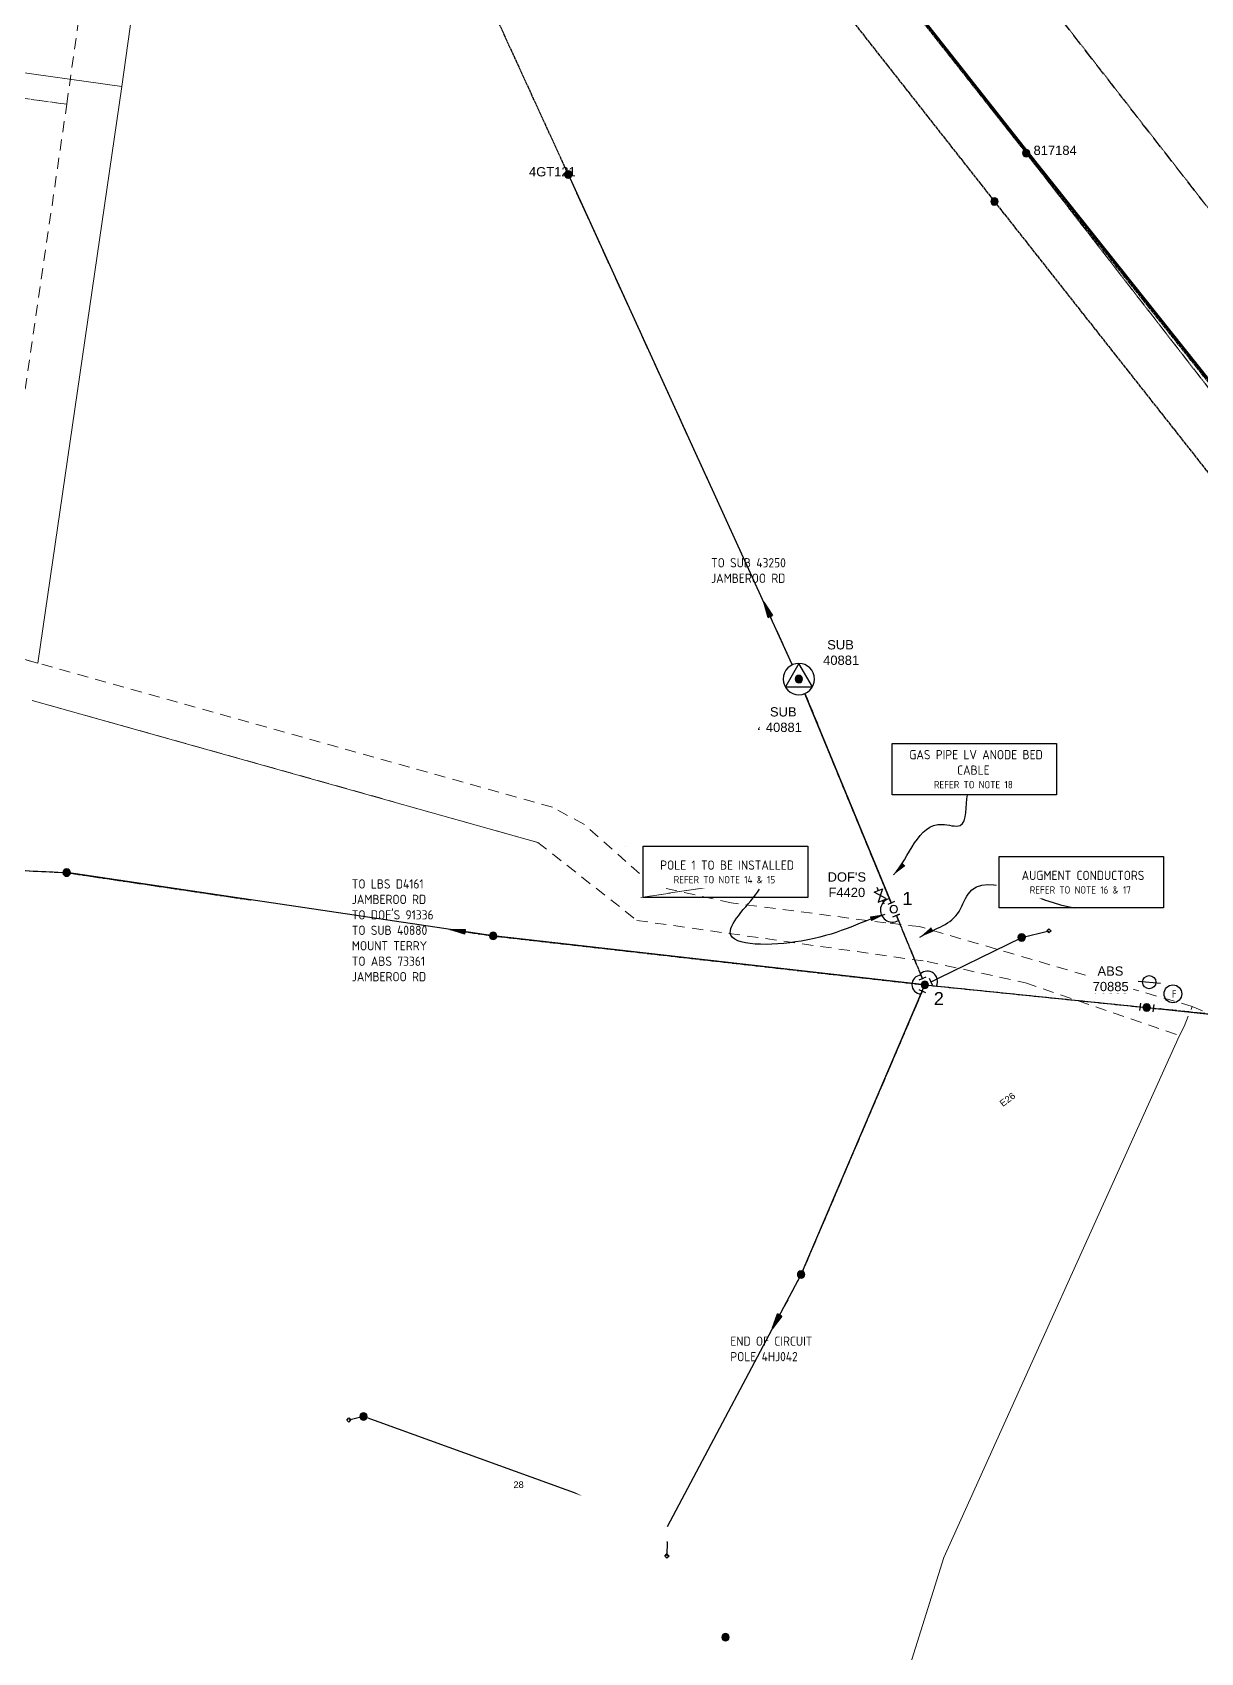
# Model space of a CAD drawing. Header units: metres. Extents: x 295944 to 299769, y 6164542 to 6170961.
# Drawn here: x 297256.9 to 297571.9, y 6167721.1 to 6168157.9 of the extents above; entities that cross this region are included whole.
import ezdxf
from ezdxf.enums import TextEntityAlignment as Align

# ---------------------------------------------------------------- set-up
doc = ezdxf.new("R2010")
doc.units = ezdxf.units.M
for name, pattern in [('Cable Exist OH', [1, 1, 0]), ('Cable New OH', [6, 4, -2]), ('Dash', [5, 3, -2]), ('HIDDEN', [0.375, 0.25, -0.125]), ('HIDDEN2', [0.1875, 0.125, -0.0625])]:
    doc.linetypes.add(name, pattern=pattern)
doc.layers.get('0').update_dxf_attribs({"color": 6})
for name, color, linetype, lineweight in [('Cadastre Developer_SP_EXT', 9, 'Continuous', 5), ('Cadastre Easements_SP_EXT', 9, 'Continuous', 5), ('Cadastre Land Parcels_SP_EXT', 9, 'Continuous', 5), ('Cadastre Other Property_SP_EXT', 9, 'HIDDEN', 5)]:
    doc.layers.add(name, color=color, linetype=linetype, lineweight=lineweight)
for name, color, linetype in [('Equip_HV_EXT', 7, 'Continuous'), ('Equip_HV_NEW', 2, 'Continuous'), ('Equip_LV_EXT', 7, 'Continuous'), ('Equip_LV_NEW', 2, 'Continuous'), ('Equip_SP_HV_EXT', 7, 'Continuous'), ('Equip_SP_HV_NEW', 2, 'Continuous'), ('Mains_HV_EXT', 7, 'Continuous'), ('Mains_HV_NEW_H43', 2, 'Continuous'), ('Mains_LV_EXT', 7, 'Continuous'), ('Mains_LV_MOD_Hardwired', 2, 'Continuous'), ('Mains_TR_EXT', 7, 'Continuous'), ('Notes', 7, 'Continuous'), ('Notes_HV_MISC', 7, 'Continuous'), ('Notes_LV_MISC', 7, 'Continuous'), ('Notes_SP_MISC', 7, 'Continuous'), ('OH_Details_SP_MISC', 7, 'Continuous'), ('Services_SL_EXT', 7, 'Continuous'), ('Services_SP_EXT', 7, 'Continuous'), ('Sub_SP_TR_HV_LV_EXT', 7, 'Continuous'), ('SupportsOH_SP_TR_HV_LV_SL_EXT', 7, 'Continuous'), ('SupportsOH_SP_TR_HV_LV_SL_NEW', 2, 'Continuous')]:
    doc.layers.add(name, color=color, linetype=linetype)
doc.styles.add('HVSW_LABEL', font='arial.ttf')
doc.styles.add('iecISOCP', font='isocp.shx')
doc.styles.add('ieISOCP', font='isocp.shx')
doc.styles.add('POLE_LABEL', font='arial.ttf')
doc.styles.get("Standard").update_dxf_attribs({"font": 'arial.ttf'})
doc.linetypes.add('Cable E OH', pattern='A,9.4,["E",Standard,S=1.7,R=0,X=0,Y=-1],0', length=9.4)
doc.linetypes.add('Cable P UG', pattern='A,6,-0.5,["P",Standard,S=1.7,R=0,X=0.5,Y=-1],-2.9', length=9.4)
doc.dimstyles.get("Standard").update_dxf_attribs({"dimtxt": 0.18, "dimasz": 0.18, "dimexe": 0.18, "dimexo": 0.0625, "dimgap": 0.09, "dimtad": 0, "dimtih": 1, "dimtoh": 1, "dimdec": 4, "dimzin": 0, "dimdsep": 46, "dimtxsty": 'Standard', "dimcen": 0.09, "dimadec": 0, "dimazin": 0, "dimtfac": 1, "dimtdec": 4, "dimtofl": 0, "dimtmove": 0, "dimatfit": 3, "dimfxl": 1, "dimtolj": 1, "dimtzin": 0, "dimarcsym": 0})

# ---------------------------------------------------------------- blocks, each defined once
blk = doc.blocks.new('SUB_POLE_EXT')
blk.add_wipeout([(0, 4.22), (0.42, 4.2), (0.83, 4.14), (1.21, 4.05), (1.62, 3.9), (1.99, 3.72), (2.35, 3.51), (2.68, 3.26), (2.99, 2.99), (3.28, 2.66), (3.52, 2.34), (3.76, 1.92), (3.9, 1.62), (4.04, 1.23), (4.18, 0.63), (4.22, 0), (4.18, -0.61), (4.06, -1.15), (3.9, -1.62), (3.58, -2.24), (3.22, -2.73), (2.97, -3.01), (2.68, -3.26), (2.36, -3.5), (2, -3.72), (1.64, -3.89), (1.25, -4.03), (0.82, -4.14), (0.42, -4.2), (0, -4.22), (-0.41, -4.2), (-0.8, -4.15), (-1.21, -4.05), (-1.62, -3.9), (-1.99, -3.73), (-2.35, -3.51), (-2.68, -3.26), (-2.96, -3.02), (-3.23, -2.72), (-3.51, -2.35), (-3.71, -2.01), (-3.91, -1.6), (-4.05, -1.21), (-4.16, -0.76), (-4.22, -0.14), (-4.21, 0.39), (-4.14, 0.83), (-4.03, 1.27), (-3.9, 1.63), (-3.71, 2.02), (-3.5, 2.37), (-3.28, 2.67), (-2.99, 2.99), (-2.68, 3.27), (-2.33, 3.52), (-1.98, 3.73), (-1.63, 3.9), (-1.2, 4.05), (-0.78, 4.15), (-0.4, 4.21)])
blk.add_line((2.16, 0.48), (2.16, 0.48, 0))
blk.add_lwpolyline([(-4.22, 0, 1), (4.22, 0, 1)], format="xyb", close=True)
blk.add_lwpolyline([(2.14, 0.52), (0, 4.22), (-3.66, -2.11), (3.66, -2.11)], close=True)
for tag, height, flags, p in [('STREET_CODE', 0.2, 9, (1.5, 0)), ('ASSET_NUM', 3.5, 8, (2, 2)), ('CONSTRUCTED_VOLTAGE', 0.2, 9, (1.5, -0.2)), ('OPERATING_VOLTAGE', 0.2, 9, (1.5, -0.6)), ('OPERATED_BY', 0.2, 9, (1.5, -0.8)), ('ORIENTATION', 0.2, 9, (1.5, -1.2)), ('OWNED_BY', 0.2, 9, (1.5, -1.4)), ('SECONDARY_VOLTAGE', 0.2, 9, (1.5, -1.6)), ('STATE', 0.2, 9, (1.5, -1.8)), ('SUBSTATION_TYPE', 0.2, 9, (1.5, -2)), ('STREETNAME', 0.2, 9, (1.5, -2.8)), ('SUBURB', 0.2, 9, (1.5, -3)), ('Z', 0.2, 1, (1.5, -3.4)), ('NO_PHASES', 0.2, 9, (1.5, -0.4)), ('MAINTAINED_BY', 0.2, 9, (1.5, -1)), ('USAGE', 0.2, 9, (1.5, -2.2)), ('LEGEND', 0.2, 9, (1.5, -2.4)), ('LOCATION', 0.2, 9, (1.5, -2.6)), ('NOTES', 0.2, 9, (1.5, -3.2))]:
    blk.add_attdef(tag, text='', height=height, dxfattribs=dict(flags=flags)).set_placement(p, align=Align.MIDDLE_LEFT)
blk = doc.blocks.new('CCP_EXT')
blk.add_wipeout([(0, 0.57), (0.57, 0), (0, -0.57), (-0.57, 0)])
blk.add_lwpolyline([(-0.57, 0), (0, 0.57), (0.57, 0), (0, -0.57), (-0.57, 0)])
at = {"flags": 1}
blk.add_attdef('Z', (0, 0), '', height=0.2, dxfattribs=at)
at = {"flags": 9}
for tag, p in [('CCP_TYPE', (0, 0)), ('CONSTRUCTED_VOLTAGE', (0, -0.2)), ('OPERATING_VOLTAGE', (0, -0.6)), ('ORIENTATION', (0, -0.8)), ('OWNED_BY', (0, -1)), ('STATE', (0, -1.8)), ('NO_PHASES', (0, -0.4)), ('USAGE', (0, -1.2)), ('LEGEND', (0, -1.4)), ('LIFE_SUPPORT', (0, -1.6)), ('NOTES', (0, -2))]:
    blk.add_attdef(tag, text='', height=0.2, dxfattribs=at).set_placement(p, align=Align.MIDDLE_LEFT)
blk = doc.blocks.new('POLE_EXT')
blk.add_hatch(color=256).paths.add_polyline_path([(-1, 0, 1), (1, 0, 1)])
blk.add_lwpolyline([(-1, 0, 1), (1, 0, 1)], format="xyb", close=True)
for tag, height, flags, p in [('pNumber', 2.5, 8, (-17.84, 2.07)), ('OWNED_BY', 0.2, 9, (1.35, -0.4)), ('SPECIAL_USE', 0.2, 9, (1.35, -0.8)), ('STATE', 0.2, 9, (1.35, -1)), ('cLV', 0.2, 9, (1.35, -1.4)), ('hDepth', 0.2, 9, (1.35, -1.6)), ('hDia', 0.2, 9, (1.35, -1.8)), ('cHV', 0.2, 9, (1.35, -2)), ('cLinedev', 0.2, 9, (1.35, -3.4)), ('pExisting', 0.2, 9, (1.35, -3.8)), ('pFooting', 0.2, 9, (1.35, -4.4)), ('PARENT', 0.2, 9, (1.35, -0.6)), ('USAGE', 0.2, 9, (1.35, -1.2)), ('LBRACKET', 0.2, 9, (1.35, -2.2)), ('LExisting', 0.2, 9, (1.35, -2.4)), ('LANTNUMBER', 0.2, 9, (1.35, -2.6)), ('LOther', 0.2, 9, (1.35, -2.8)), ('LRemove', 0.2, 9, (1.35, -3)), ('LEGEND', 0.2, 9, (1.35, -3.2)), ('LOCATION', 0.2, 9, (1.35, -3.6)), ('PFNUMBER', 0.2, 9, (1.35, -4)), ('NEWPFNUMBER', 0.2, 9, (1.35, -4.2)), ('pNew', 0.2, 9, (1.35, -4.6)), ('pRelocate', 0.2, 9, (1.35, -5)), ('pRemove', 0.2, 9, (1.35, -5.2)), ('pReplace', 0.2, 9, (1.35, -5.4)), ('pStay', 0.2, 9, (1.35, -5.6)), ('pType', 0.2, 9, (1.35, -5.8)), ('cspan', 0.2, 9, (1.35, -6)), ('STREETNAME', 0.2, 9, (1.35, -6.2)), ('SUBURB', 0.2, 9, (1.35, -6.4)), ('OPERATED_BY', 0.2, 9, (1.36, -7.01)), ('NOTES', 0.2, 9, (1.35, -6.6)), ('MAINTAINED_BY', 0.2, 9, (1.36, -6.81))]:
    blk.add_attdef(tag, text='', height=height, dxfattribs=dict(flags=flags)).set_placement(p, align=Align.MIDDLE_LEFT)
at = {"style": 'POLE_LABEL'}
for tag, height, flags, p in [('STRUCTURE_PLANT_NUMBER', 0.2, 9, (1.35, 0.03)), ('ASSET_NUM', 2.5, 8, (2, 2)), ('STREET_CODE', 0.2, 9, (1.35, -0.2))]:
    blk.add_attdef(tag, text='', height=height, dxfattribs=dict(at, flags=flags)).set_placement(p, align=Align.MIDDLE_LEFT)
at = {"flags": 1}
blk.add_attdef('Z', (1.35, -7.33), '', height=0.2, dxfattribs=at)
blk = doc.blocks.new('HV_ABS_CLOSED_EXT')
blk.add_line((-3, 6.87), (3, 6.87))
blk.add_circle((0, 6.87), 1.8)
at = {"flags": 1}
blk.add_attdef('Z', (0, 0), '', height=0.2, dxfattribs=at)
at = {"style": 'HVSW_LABEL'}
for tag, height, flags, p in [('ASSET_NUM', 3.5, 8, (2, 2)), ('STREET_CODE', 0.2, 9, (0, -0.2))]:
    blk.add_attdef(tag, text='', height=height, dxfattribs=dict(at, flags=flags)).set_placement(p, align=Align.MIDDLE_LEFT)
at = {"flags": 9}
for tag, p in [('ACTUAL_STATUS', (0, -0.4)), ('CONSTRUCTED_VOLTAGE', (0, -0.6)), ('OPERATING_VOLTAGE', (0, -1)), ('ORIENTATION', (0, -1.2)), ('OWNED_BY', (0, -1.4)), ('STATE', (0, -1.6)), ('SWITCH_TYPE', (0, -1.8)), ('STREETNAME', (0, -2.6)), ('SUBURB', (0, -2.8)), ('NO_PHASES', (0, -0.8)), ('USAGE', (0, -2)), ('LEGEND', (0, -2.2)), ('LOCATION', (0, -2.4)), ('NOTES', (0, -3))]:
    blk.add_attdef(tag, text='', height=0.2, dxfattribs=at).set_placement(p, align=Align.MIDDLE_LEFT)
blk = doc.blocks.new('End Shackle_EXT')
blk.add_wipeout([(0, 0.25), (1.81, 0.25), (1.82, -0.25), (0, -0.25)])
blk.add_line((1.81, -1), (1.81, 1))
at = {"flags": 1}
blk.add_attdef('Z', (0, 0), '', height=0.2, dxfattribs=at)
at = {"flags": 9}
for tag, p in [('CONNECTOR_TYPE', (0, 0)), ('CONSTRUCTED_VOLTAGE', (0, -0.2)), ('OPERATING_VOLTAGE', (0, -0.6)), ('ORIENTATION', (0, -0.8)), ('OWNED_BY', (0, -1)), ('STATE', (0, -1.2)), ('NO_PHASES', (0, -0.4)), ('USAGE', (0, -1.4)), ('NOTES', (0, -1.6))]:
    blk.add_attdef(tag, text='', height=0.2, dxfattribs=at).set_placement(p, align=Align.MIDDLE_LEFT)
blk = doc.blocks.new('*U135')
blk.add_circle((3.42, 1.99), 2.4)
at = {"insert": (3.14, 2.92), "char_height": 2, "width": 1.2998, "attachment_point": 1, "style": 'iecISOCP'}
blk.add_mtext('F', dxfattribs=at)
for tag, height, flags, p in [('STREET_CODE', 0.2, 9, (1.5, 0)), ('ASSET_NUM', 2.5, 8, (2, 2)), ('CONSTRUCTED_VOLTAGE', 0.2, 9, (1.5, -0.2)), ('OPERATING_VOLTAGE', 0.2, 9, (1.5, -0.8)), ('ORIENTATION', 0.2, 9, (1.5, -1)), ('OWNED_BY', 0.2, 9, (1.5, -1.2)), ('STATE', 0.2, 9, (1.5, -1.4)), ('STREETNAME', 0.2, 9, (1.5, -2.2)), ('SUBURB', 0.2, 9, (1.5, -2.4)), ('Z', 0.2, 1, (1.5, -2.8)), ('FLITE_NUMBER', 0.2, 9, (1.5, -0.4)), ('USAGE', 0.2, 9, (1.5, -1.6)), ('LEGEND', 0.2, 9, (1.5, -1.8)), ('LOCATION', 0.2, 9, (1.5, -2)), ('NOTES', 0.2, 9, (1.5, -2.6)), ('INDICATOR_TYPE', 0.2, 9, (1.5, -0.6))]:
    blk.add_attdef(tag, text='', height=height, dxfattribs=dict(flags=flags)).set_placement(p, align=Align.MIDDLE_LEFT)
blk = doc.blocks.new('*U127')
blk.add_hatch(color=256).paths.add_polyline_path([(-0.1, -0.64), (0.1, 0.64), (-4.16, 0.61)])
for p, q in [((-4.16, 0.61), (0.1, 0.64)), ((-0.1, -0.64), (-4.16, 0.61)), ((-0.1, -0.64), (0.1, 0.64))]:
    blk.add_line(p, q)
at = {"color": 250}
blk.add_wipeout([(-8.76, -30.24), (-62.39, -22.22), (-54.25, 32.38), (-0.61, 24.36)], dxfattribs=at)
blk = doc.blocks.new('*U129')
blk.add_hatch(color=256).paths.add_polyline_path([(0.57, -0.3), (-0.57, 0.3), (-1.96, -3.71)])
for p, q in [((-1.96, -3.71), (-0.57, 0.3)), ((0.57, -0.3), (-0.57, 0.3)), ((0.57, -0.3), (-1.96, -3.71))]:
    blk.add_line(p, q)
at = {"color": 250}
blk.add_wipeout([(50.62, -31.62), (20.66, -88.01), (-77.15, -36.1), (-47.2, 20.29)], dxfattribs=at)
blk = doc.blocks.new('*U130')
blk.add_hatch(color=256).paths.add_polyline_path([(-0.59, -0.27), (0.59, 0.27), (-1.74, 3.82)])
for p, q in [((-0.59, -0.27), (-1.74, 3.82)), ((-1.74, 3.82), (0.59, 0.27)), ((-0.59, -0.27), (0.59, 0.27))]:
    blk.add_line(p, q)
at = {"color": 250}
blk.add_wipeout([(-31.5, -9.68), (-46.65, 23.72), (17.9, 53), (33.04, 19.61)], dxfattribs=at)
blk = doc.blocks.new('HV_End Shackle_EXT')
blk.add_wipeout([(-0.25, 0), (-0.25, 1.81), (0.25, 1.82), (0.25, 0)])
blk.add_line((1, 1.81), (-1, 1.81))
for tag, flags, p in [('CONNECTOR_TYPE', 9, (1.5, 0)), ('CONSTRUCTED_VOLTAGE', 9, (1.5, -0.2)), ('OPERATING_VOLTAGE', 9, (1.5, -0.6)), ('ORIENTATION', 9, (1.5, -0.8)), ('OWNED_BY', 9, (1.5, -1)), ('OPERATED_BY', 9, (1.5, -1.2)), ('STATE', 9, (1.5, -1.6)), ('Z', 1, (1.5, -2.2)), ('NO_PHASES', 9, (1.5, -0.4)), ('MAINTAINED_BY', 9, (1.5, -1.4)), ('USAGE', 9, (1.5, -1.8)), ('NOTES', 9, (1.5, -2))]:
    blk.add_attdef(tag, text='', height=0.2, dxfattribs=dict(flags=flags)).set_placement(p, align=Align.MIDDLE_LEFT)
blk = doc.blocks.new('LV_End Shackle_EXT')
blk.add_wipeout([(-0.25, 0), (-0.25, 1.81), (0.25, 1.82), (0.25, 0)])
blk.add_line((1, 1.81), (-1, 1.81))
at = {"flags": 1}
blk.add_attdef('Z', (0, 0), '', height=0.2, dxfattribs=at)
at = {"flags": 9}
for tag, p in [('CONNECTOR_TYPE', (0, 0)), ('CONSTRUCTED_VOLTAGE', (0, -0.2)), ('OPERATING_VOLTAGE', (0, -0.6)), ('ORIENTATION', (0, -0.8)), ('OWNED_BY', (0, -1)), ('STATE', (0, -1.2)), ('NO_PHASES', (0, -0.4)), ('USAGE', (0, -1.4)), ('NOTES', (0, -1.6))]:
    blk.add_attdef(tag, text='', height=0.2, dxfattribs=at).set_placement(p, align=Align.MIDDLE_LEFT)
blk = doc.blocks.new('*U134')
blk.add_wipeout([(-0.25, 0.03), (-0.04, 1.84), (0.46, 1.79), (0.25, -0.03)])
blk.add_line((1.21, 1.7), (-0.78, 1.93))
at = {"flags": 1}
blk.add_attdef('Z', (0, 0), '', height=0.2, dxfattribs=at)
at = {"flags": 9}
for tag, p in [('CONNECTOR_TYPE', (0, 0)), ('CONSTRUCTED_VOLTAGE', (0, -0.2)), ('OPERATING_VOLTAGE', (0, -0.6)), ('ORIENTATION', (0, -0.8)), ('OWNED_BY', (0, -1)), ('STATE', (0, -1.2)), ('NO_PHASES', (0, -0.4)), ('USAGE', (0, -1.4)), ('NOTES', (0, -1.6))]:
    blk.add_attdef(tag, text='', height=0.2, dxfattribs=at).set_placement(p, align=Align.MIDDLE_LEFT)
blk = doc.blocks.new('POLE_NEW')
for tag, height, flags, p in [('pNumber', 2.5, 8, (-17.84, 2.07)), ('OWNED_BY', 0.2, 9, (1.15, -0.4)), ('SPECIAL_USE', 0.2, 9, (1.15, -0.8)), ('STATE', 0.2, 9, (1.15, -1)), ('cLV', 0.2, 9, (1.15, -1.4)), ('hDepth', 0.2, 9, (1.15, -1.6)), ('hDia', 0.2, 9, (1.15, -1.8)), ('cHV', 0.2, 9, (1.15, -2)), ('cLinedev', 0.2, 9, (1.15, -3.4)), ('pExisting', 0.2, 9, (1.15, -3.6)), ('pFooting', 0.2, 9, (1.15, -4.2)), ('pNew', 0.2, 9, (1.15, -4.4)), ('PARENT', 0.2, 9, (1.15, -0.6)), ('USAGE', 0.2, 9, (1.15, -1.2)), ('LBRACKET', 0.2, 9, (1.15, -2.2)), ('LExisting', 0.2, 9, (1.15, -2.4)), ('LANTNUMBER', 0.2, 9, (1.15, -2.6)), ('LOther', 0.2, 9, (1.15, -2.8)), ('LRemove', 0.2, 9, (1.15, -3)), ('LEGEND', 0.2, 9, (1.15, -3.2)), ('PFNUMBER', 0.2, 9, (1.15, -3.8)), ('NEWPFNUMBER', 0.2, 9, (1.15, -4)), ('pRelocate', 0.2, 9, (1.15, -4.8)), ('pRemove', 0.2, 9, (1.15, -5)), ('pReplace', 0.2, 9, (1.15, -5.2)), ('pStay', 0.2, 9, (1.15, -5.4)), ('pType', 0.2, 9, (1.15, -5.6)), ('cspan', 0.2, 9, (1.15, -5.8)), ('SUBURB', 0.2, 9, (1.15, -6)), ('STREETNAME', 0.2, 9, (1.15, -6.2)), ('OPERATED_BY', 0.2, 9, (1.15, -6.89)), ('LOCATION', 0.2, 9, (1.15, -6.4)), ('NOTES', 0.2, 9, (1.15, -6.6)), ('MAINTAINED_BY', 0.2, 9, (1.15, -7.22))]:
    blk.add_attdef(tag, text='', height=height, dxfattribs=dict(flags=flags)).set_placement(p, align=Align.MIDDLE_LEFT)
at = {"style": 'POLE_LABEL'}
for tag, height, flags, p in [('STRUCTURE_PLANT_NUMBER', 0.2, 9, (1.15, 0.09)), ('ASSET_NUM', 2.5, 8, (2, 2)), ('STREET_CODE', 0.2, 9, (1.15, -0.2))]:
    blk.add_attdef(tag, text='', height=height, dxfattribs=dict(at, flags=flags)).set_placement(p, align=Align.MIDDLE_LEFT)
at = {"flags": 1}
blk.add_attdef('Z', (1.15, -7.59), '', height=0.2, dxfattribs=at)
blk.add_wipeout([(0.07, 1), (-0.06, 1), (-0.18, 0.98), (-0.3, 0.95), (-0.42, 0.91), (-0.53, 0.85), (-0.63, 0.77), (-0.73, 0.69), (-0.81, 0.59), (-0.87, 0.49), (-0.93, 0.37), (-0.97, 0.25), (-0.99, 0.13), (-1, 0.01), (-0.99, -0.12), (-0.97, -0.24), (-0.93, -0.36), (-0.88, -0.48), (-0.81, -0.58), (-0.73, -0.68), (-0.64, -0.77), (-0.54, -0.84), (-0.43, -0.9), (-0.31, -0.95), (-0.19, -0.98), (-0.07, -1), (0.06, -1), (0.18, -0.98), (0.3, -0.95), (0.42, -0.91), (0.53, -0.85), (0.63, -0.77), (0.73, -0.69), (0.81, -0.59), (0.87, -0.49), (0.93, -0.37), (0.97, -0.25), (0.99, -0.13), (1, -0.01), (0.99, 0.12), (0.97, 0.24), (0.93, 0.36), (0.88, 0.48), (0.81, 0.58), (0.73, 0.68), (0.64, 0.77), (0.54, 0.84), (0.43, 0.9), (0.31, 0.95), (0.19, 0.98)])
at = {"lineweight": -3}
blk.add_lwpolyline([(-1, 0, 1), (1, 0, 1)], format="xyb", close=True, dxfattribs=at)
blk = doc.blocks.new('LV_End Shackle_NEW')
blk.add_wipeout([(-0.25, 0), (-0.25, 1.81), (0.25, 1.82), (0.25, 0)])
blk.add_line((1, 1.81), (-1, 1.81))
for tag, flags, p in [('CONNECTOR_TYPE', 9, (1.5, 0)), ('CONSTRUCTED_VOLTAGE', 9, (1.5, -0.2)), ('OPERATING_VOLTAGE', 9, (1.5, -0.6)), ('ORIENTATION', 9, (1.5, -0.8)), ('OWNED_BY', 9, (1.5, -1)), ('OPERATED_BY', 9, (1.5, -1.2)), ('STATE', 9, (1.5, -1.6)), ('Z', 1, (1.5, -2.2)), ('NO_PHASES', 9, (1.5, -0.4)), ('MAINTAINED_BY', 9, (1.5, -1.4)), ('USAGE', 9, (1.5, -1.8)), ('NOTES', 9, (1.5, -2))]:
    blk.add_attdef(tag, text='', height=0.2, dxfattribs=dict(flags=flags)).set_placement(p, align=Align.MIDDLE_LEFT)
blk = doc.blocks.new('HV_End Shackle_NEW')
blk.add_wipeout([(-0.25, 0), (-0.25, 1.81), (0.25, 1.82), (0.25, 0)])
blk.add_line((1, 1.81), (-1, 1.81))
for tag, flags, p in [('CONNECTOR_TYPE', 9, (1.5, 0)), ('CONSTRUCTED_VOLTAGE', 9, (1.5, -0.2)), ('OPERATING_VOLTAGE', 9, (1.5, -0.6)), ('ORIENTATION', 9, (1.5, -0.8)), ('OWNED_BY', 9, (1.5, -1)), ('OPERATED_BY', 9, (1.5, -1.2)), ('STATE', 9, (1.5, -1.6)), ('Z', 1, (1.5, -2.2)), ('NO_PHASES', 9, (1.5, -0.4)), ('MAINTAINED_BY', 9, (1.5, -1.4)), ('USAGE', 9, (1.5, -1.8)), ('NOTES', 9, (1.5, -2))]:
    blk.add_attdef(tag, text='', height=0.2, dxfattribs=dict(flags=flags)).set_placement(p, align=Align.MIDDLE_LEFT)
blk = doc.blocks.new('*U140')
for p, q in [((-1.92, 5.37), (-1.92, 4.41)), ((-1.92, 1.53), (-1.92, 0.57))]:
    blk.add_line(p, q)
blk.add_lwpolyline([(-3.12, 1.53), (-0.72, 1.53), (-3.12, 4.41), (-0.72, 4.41)], close=True)
for tag, height, flags, p in [('STREET_CODE', 0.2, 9, (1.5, 0)), ('ASSET_NUM', 3.5, 8, (2, 2)), ('ACTUAL_STATUS', 0.2, 9, (1.5, -0.2)), ('CONSTRUCTED_VOLTAGE', 0.2, 9, (1.5, -0.4)), ('OPERATING_VOLTAGE', 0.2, 9, (1.5, -0.8)), ('ORIENTATION', 0.2, 9, (1.5, -1)), ('OWNED_BY', 0.2, 9, (1.5, -1.2)), ('OPERATED_BY', 0.2, 9, (1.5, -1.4)), ('STATE', 0.2, 9, (1.5, -1.8)), ('SWITCH_TYPE', 0.2, 9, (1.5, -2)), ('SUBURB', 0.2, 9, (1.5, -2.6)), ('STREETNAME', 0.2, 9, (1.5, -2.8)), ('Z', 0.2, 1, (1.5, -3.6)), ('NO_PHASES', 0.2, 9, (1.5, -0.6)), ('MAINTAINED_BY', 0.2, 9, (1.5, -1.6)), ('USAGE', 0.2, 9, (1.5, -2.2)), ('LEGEND', 0.2, 9, (1.5, -2.4)), ('LOCATION', 0.2, 9, (1.5, -3)), ('NOTES', 0.2, 9, (1.5, -3.2)), ('LABEL_ALIGNMENT', 0.2, 9, (1.5, -3.4))]:
    blk.add_attdef(tag, text='', height=height, dxfattribs=dict(flags=flags)).set_placement(p, align=Align.MIDDLE_LEFT)

msp = doc.modelspace()

# ---------------------------------------------------------------- linework, layer by layer
at = {"layer": 'Cadastre Developer_SP_EXT', "linetype": 'Dash'}
for p, q in [((297266.14, 6168138.55), (297192.21, 6168148.96)), ((297242.67, 6167977.64), (297266.14, 6168138.55))]:
    msp.add_line(p, q, dxfattribs=at)
msp.add_lwpolyline([(297192.21, 6168148.96), (297266.14, 6168138.55), (297275.86, 6168208.14), (297206.21, 6168209), (297192.21, 6168148.96)], close=True, dxfattribs=at)
at = {"layer": 'Cadastre Easements_SP_EXT', "linetype": 'Dash'}
for p, q in [((297258.29, 6167987.88), (297245.93, 6167991.4)), ((297397.08, 6167949.04), (297258.29, 6167987.88)), ((297256.82, 6167977.82), (297393.17, 6167939.56)), ((297405.6, 6167944.48), (297397.08, 6167949.04)), ((297416.93, 6167934.39), (297405.6, 6167944.48)), ((297393.17, 6167939.56), (297419.88, 6167918.51)), ((297416.93, 6167938.42), (297416.93, 6167938.42)), ((297424.27, 6167927.85), (297416.93, 6167934.39)), ((297420.95, 6167924.68), (297461.04, 6167930.84)), ((297461.04, 6167930.84), (297420.95, 6167924.68)), ((297445.32, 6167923.25), (297424.27, 6167927.85)), ((297486.97, 6167917.87), (297445.32, 6167923.25)), ((297419.88, 6167918.51), (297498.13, 6167907.44)), ((297496.08, 6167916.85), (297486.97, 6167917.87)), ((297569.61, 6167895.32), (297496.08, 6167916.85)), ((297498.13, 6167907.44), (297524.68, 6167901.7)), ((297524.68, 6167901.7), (297566.23, 6167887.5)), ((297567.42, 6167889.89), (297569.61, 6167895.32)), ((297569.61, 6167895.32), (297602.21, 6167881.04)), ((297566.23, 6167887.5), (297567.42, 6167889.89)), ((297567.42, 6167889.89), (297567.42, 6167889.89))]:
    msp.add_line(p, q, dxfattribs=at)
at = {"layer": 'Cadastre Land Parcels_SP_EXT', "linetype": 'Continuous'}
for p, q in [((297289.3, 6168202.59), (297281.01, 6168143.37)), ((297281.01, 6168143.37), (297207.08, 6168153.78)), ((297258.29, 6167987.88), (297281.01, 6168143.37)), ((297281.01, 6168143.37), (297258.29, 6167987.88)), ((297281.01, 6168143.37), (297281.01, 6168143.37)), ((297245.92, 6167991.4), (297258.29, 6167987.88)), ((297258.29, 6167987.88), (297245.92, 6167991.4)), ((297393.17, 6167939.56), (297256.82, 6167977.82)), ((297256.82, 6167977.82), (297393.17, 6167939.56)), ((297502.61, 6167746.77), (297566.22, 6167887.5)), ((297566.22, 6167887.5), (297502.61, 6167746.77)), ((297442.92, 6167555.85), (297502.61, 6167746.77)), ((297502.61, 6167746.77), (297442.92, 6167555.85)), ((297502.61, 6167746.77), (297502.61, 6167746.77))]:
    msp.add_line(p, q, dxfattribs=at)
at = {"layer": 'Cadastre Other Property_SP_EXT', "linetype": 'HIDDEN2'}
msp.add_line((297465.81, 6168201.31), (297507.58, 6168147.6), dxfattribs=at)
at = {"layer": 'Mains_HV_EXT', "linetype": 'Cable Exist OH'}
for p, q in [((297401.39, 6168119.62), (297360.44, 6168208.88)), ((297463.56, 6167983.59), (297401.39, 6168119.62)), ((297106.68, 6167939.14), (297266.11, 6167931.4)), ((297266.11, 6167931.4), (297381.12, 6167914.34)), ((297381.12, 6167914.34), (297497.53, 6167901.14)), ((297497.53, 6167901.14), (297557.34, 6167895.03)), ((297557.34, 6167895.03), (297560.85, 6167894.66)), ((297699.9, 6167879.96), (297560.85, 6167894.66))]:
    msp.add_line(p, q, dxfattribs=at)
at = {"layer": 'Mains_HV_EXT', "linetype": 'Cable P UG'}
for p, q in [((297459.22, 6168209.14), (297525.07, 6168125.58)), ((297525.07, 6168125.58), (297623.45, 6168001.88))]:
    msp.add_line(p, q, dxfattribs=at)
at = {"layer": 'Mains_HV_EXT', "linetype": 'Cable E OH'}
for p, q in [((297459.45, 6168209.33), (297525.31, 6168125.77)), ((297525.31, 6168125.77), (297623.68, 6168002.07))]:
    msp.add_line(p, q, dxfattribs=at)
at = {"layer": 'Mains_HV_NEW_H43', "color": 2, "linetype": 'Cable New OH', "flags": 128}
msp.add_lwpolyline([(297489.13, 6167921.55), (297497.53, 6167901.14)], dxfattribs=at)
at = {"layer": 'Mains_LV_EXT', "linetype": 'Cable Exist OH'}
for p, q in [((297489.13, 6167921.53), (297497.53, 6167901.14)), ((297497.53, 6167901.14), (297464.14, 6167823.04))]:
    msp.add_line(p, q, dxfattribs=at)
at = {"layer": 'Mains_LV_EXT', "linetype": 'Continuous'}
msp.add_arc((297496.56, 6167901.22), 2.54, 92.4464, 268.1473, dxfattribs=at)
at = {"layer": 'Mains_TR_EXT', "linetype": 'Cable Exist OH'}
for p, q in [((297440.56, 6168208.64), (297516.28, 6168112.35)), ((297458.98, 6168208.96), (297524.83, 6168125.4)), ((297524.83, 6168125.4), (297623.21, 6168001.69)), ((297516.28, 6168112.35), (297611.82, 6167991.15))]:
    msp.add_line(p, q, dxfattribs=at)
at = {"layer": 'Services_SP_EXT'}
for p, q in [((297497.53, 6167901.14), (297523.63, 6167913.93)), ((297428.17, 6167755.12), (297346.15, 6167784.78))]:
    msp.add_line(p, q, dxfattribs=at)

# ---------------------------------------------------------------- block references
at = {"layer": 'Equip_SP_HV_EXT', "rotation": 354.1644382042534}
msp.add_blockref('HV_ABS_CLOSED_EXT', (297557.34, 6167895.03), dxfattribs=at)
at = {"layer": 'Equip_SP_HV_EXT'}
msp.add_blockref('*U135', (297560.99, 6167896.72), dxfattribs=at)
at = {"layer": 'Services_SP_EXT'}
for p in [(297342.19, 6167783.81), (297427.96, 6167747.14)]:
    msp.add_blockref('CCP_EXT', p, dxfattribs=at)
at = {"layer": 'SupportsOH_SP_TR_HV_LV_SL_EXT'}
ref = msp.add_blockref('POLE_EXT', (297524.83, 6168125.4), dxfattribs=at)
ref.add_attrib('ASSET_NUM', '817184', dxfattribs={"layer": '0', "height": 2.5, "style": 'POLE_LABEL'}).set_placement((297526.83, 6168126.15), align=Align.MIDDLE_LEFT)
ref = msp.add_blockref('POLE_EXT', (297401.39, 6168119.62), dxfattribs=at)
ref.add_attrib('ASSET_NUM', '4GT121', dxfattribs={"layer": '0', "height": 2.5, "style": 'POLE_LABEL'}).set_placement((297403.39, 6168120.37), align=Align.MIDDLE_RIGHT)
for p in [(297516.28, 6168112.35), (297266.11, 6167931.41), (297381.12, 6167914.34), (297523.63, 6167913.93), (297464.14, 6167823.04), (297346.15, 6167784.78), (297428.17, 6167755.12), (297443.78, 6167725.24)]:
    msp.add_blockref('POLE_EXT', p, dxfattribs=at)

# ---------------------------------------------------------------- texts
at = {"layer": 'Cadastre Land Parcels_SP_EXT'}
msp.add_text('28', height=1.8, rotation=1.2558, dxfattribs=at).set_placement((297386.59, 6167765.43))
at = {"layer": 'Mains_LV_EXT'}
msp.add_text('E26', height=1.8, rotation=36.199, dxfattribs=at).set_placement((297518.52, 6167868.19))

# ---------------------------------------------------------------- leaders
at = {"layer": 'Notes_SP_MISC', "color": 9, "linetype": 'Continuous', "path_type": 1}
for points in [[(297489.06, 6167930.79), (297502.18, 6167944.41), (297507.02, 6167944.13), (297509.06, 6167952.38)], [(297496.15, 6167913.99), (297506.32, 6167920.32), (297509.17, 6167925.61), (297537.9, 6167921.91)]]:
    msp.add_leader(points, dimstyle='Standard', override={"dimasz": 4, "dimfxl": 1.25}, dxfattribs=at)

# ---------------------------------------------------------------- next in the draw order: linework, layer by layer
at = {"layer": 'Services_SP_EXT'}
for p, q in [((297346.15, 6167784.78), (297342.19, 6167783.81)), ((297428.17, 6167755.12), (297427.96, 6167747.14))]:
    msp.add_line(p, q, dxfattribs=at)

# ---------------------------------------------------------------- next in the draw order: block references
at = {"layer": 'Notes_HV_MISC'}
msp.add_blockref('*U127', (297373.59, 6167915.46), dxfattribs=at)
at = {"layer": 'Services_SP_EXT'}
msp.add_blockref('CCP_EXT', (297530.97, 6167915.7), dxfattribs=at)

# ---------------------------------------------------------------- next in the draw order: texts
at = {"layer": 'Notes_SP_MISC', "insert": (297510.61, 6167959.29), "char_height": 2.5, "width": 42.55, "attachment_point": 5, "style": 'ieISOCP', "bg_fill": 3, "box_fill_scale": 1.5, "bg_fill_color": 256, "bg_fill_transparency": 0}
msp.add_mtext(' GAS PIPE LV ANODE BED CABLE\\P{\\H0.8x;REFER TO NOTE 18}', dxfattribs=at)

# ---------------------------------------------------------------- next in the draw order: linework, layer by layer
at = {"layer": 'Cadastre Easements_SP_EXT', "linetype": 'Dash'}
for p, q in [((297465.74, 6168201.47), (297738.38, 6167850.49)), ((297779.21, 6167847.09), (297503.21, 6168201.23))]:
    msp.add_line(p, q, dxfattribs=at)
at = {"layer": 'Cadastre Other Property_SP_EXT', "linetype": 'HIDDEN2'}
for p, q in [((297735.26, 6167903.44), (297533.82, 6168162.11)), ((297507.58, 6168147.6), (297709.32, 6167887.83))]:
    msp.add_line(p, q, dxfattribs=at)
at = {"layer": 'Mains_HV_EXT', "linetype": 'Cable Exist OH'}
msp.add_line((297489.13, 6167921.55), (297463.56, 6167983.59), dxfattribs=at)
at = {"layer": 'Mains_LV_EXT', "linetype": 'Cable Exist OH'}
msp.add_line((297463.56, 6167983.59), (297489.13, 6167921.53), dxfattribs=at)
at = {"layer": 'Notes', "color": 7, "linetype": 'Continuous'}
msp.add_line((297463.56, 6167983.59), (297489.13, 6167921.55), dxfattribs=at)
at = {"layer": 'Notes_SP_MISC', "linetype": 'ByBlock'}
msp.add_lwpolyline([(297533.06, 6167952.38), (297488.71, 6167952.38), (297488.71, 6167966.19), (297533.06, 6167966.19)], close=True, dxfattribs=at)
at = {"layer": 'Services_SP_EXT'}
msp.add_line((297523.63, 6167913.93), (297530.97, 6167915.7), dxfattribs=at)

# ---------------------------------------------------------------- next in the draw order: block references
at = {"layer": 'Mains_LV_EXT', "rotation": 62.09196304060461}
msp.add_blockref('End Shackle_EXT', (297428.17, 6167755.12), dxfattribs=at)

# ---------------------------------------------------------------- next in the draw order: texts
at = {"layer": 'Notes_HV_MISC', "insert": (297343, 6167929.6), "char_height": 2.5, "attachment_point": 1, "style": 'iecISOCP'}
msp.add_mtext_dynamic_manual_height_columns("TO LBS D4161\\PJAMBEROO RD\\PTO DOF'S 91336\\PTO SUB 40880\\PMOUNT TERRY\\PTO ABS 73361\\PJAMBEROO RD", width=25.6196, gutter_width=10, heights=[0], dxfattribs=at)

# ---------------------------------------------------------------- next in the draw order: linework, layer by layer
at = {"layer": 'Mains_LV_EXT', "linetype": 'Cable Exist OH'}
msp.add_line((297464.14, 6167823.04), (297428.17, 6167755.12), dxfattribs=at)

# ---------------------------------------------------------------- next in the draw order: block references
at = {"layer": 'Equip_HV_EXT', "rotation": 22.39548756520988}
msp.add_blockref('HV_End Shackle_EXT', (297497.53, 6167901.14), dxfattribs=at)
at = {"layer": 'Equip_SP_HV_EXT', "rotation": 84.16450613161771}
msp.add_blockref('HV_End Shackle_EXT', (297557.34, 6167895.03), dxfattribs=at)
at = {"layer": 'Notes_HV_MISC'}
msp.add_blockref('*U130', (297455.82, 6168000.5), dxfattribs=at)

# ---------------------------------------------------------------- next in the draw order: texts
at = {"layer": 'Notes_SP_MISC', "insert": (297539.45, 6167928.82), "char_height": 2.5, "width": 42.55, "attachment_point": 5, "style": 'ieISOCP', "bg_fill": 3, "box_fill_scale": 1.5, "bg_fill_color": 256, "bg_fill_transparency": 0}
msp.add_mtext(' AUGMENT CONDUCTORS\\P{\\H0.8x;REFER TO NOTE 16 & 17 }', dxfattribs=at)

# ---------------------------------------------------------------- next in the draw order: linework, layer by layer
at = {"layer": 'Notes_SP_MISC', "linetype": 'ByBlock'}
msp.add_lwpolyline([(297561.9, 6167921.91), (297517.55, 6167921.91), (297517.55, 6167935.72), (297561.9, 6167935.72)], close=True, dxfattribs=at)
at = {"layer": 'OH_Details_SP_MISC', "color": 7, "linetype": 'Continuous', "flags": 128}
msp.add_lwpolyline([(297489.13, 6167921.55), (297489.13, 6167921.55), (297463.56, 6167983.59), (297401.39, 6168119.62)], dxfattribs=at)

# ---------------------------------------------------------------- next in the draw order: block references
at = {"layer": 'Equip_LV_EXT', "rotation": 156.8482905186907}
msp.add_blockref('LV_End Shackle_EXT', (297497.53, 6167901.14), dxfattribs=at)
at = {"layer": 'Equip_SP_HV_EXT', "xscale": -1, "rotation": 263.764683666534}
msp.add_blockref('HV_End Shackle_EXT', (297557.34, 6167895.03), dxfattribs=at)
at = {"layer": 'Notes_LV_MISC'}
msp.add_blockref('*U129', (297458.35, 6167812.1), dxfattribs=at)

# ---------------------------------------------------------------- next in the draw order: texts
at = {"layer": 'Notes_HV_MISC', "insert": (297439.88, 6168016.19), "char_height": 2.5, "attachment_point": 1, "style": 'iecISOCP'}
msp.add_mtext_dynamic_manual_height_columns('TO SUB 43250\\PJAMBEROO RD', width=25.6196, gutter_width=10, heights=[0], dxfattribs=at)

# ---------------------------------------------------------------- next in the draw order: linework, layer by layer
at = {"layer": 'OH_Details_SP_MISC', "color": 7, "linetype": 'Continuous', "flags": 128}
msp.add_lwpolyline([(297428.17, 6167755.12), (297464.14, 6167823.04)], dxfattribs=at)

# ---------------------------------------------------------------- next in the draw order: block references
at = {"layer": 'Equip_LV_EXT', "rotation": 22.39426253895953}
msp.add_blockref('LV_End Shackle_EXT', (297497.53, 6167901.14), dxfattribs=at)
at = {"layer": 'Sub_SP_TR_HV_LV_EXT'}
msp.add_blockref('SUB_POLE_EXT', (297463.56, 6167983.59), dxfattribs=at)
at = {"layer": 'SupportsOH_SP_TR_HV_LV_SL_EXT'}
msp.add_blockref('POLE_EXT', (297557.34, 6167895.03), dxfattribs=at)

# ---------------------------------------------------------------- next in the draw order: texts
at = {"layer": 'Notes_LV_MISC', "insert": (297445.06, 6167806.32), "char_height": 2.5, "attachment_point": 1, "style": 'iecISOCP'}
msp.add_mtext_dynamic_manual_height_columns('END OF CIRCUIT\\PPOLE 4HJ042', width=25.6196, gutter_width=10, heights=[0], dxfattribs=at)
at = {"layer": 'Notes_SP_MISC', "linetype": 'Cable New OH', "insert": (297451.26, 6167975.98), "char_height": 2.5, "attachment_point": 1, "bg_fill": 3, "box_fill_scale": 1.2, "bg_fill_color": 256, "bg_fill_transparency": 0}
msp.add_mtext_dynamic_manual_height_columns('\\pi2.2671;SUB \\P\\pi1.1732;40881', width=11.3726, gutter_width=4, heights=[0], dxfattribs=at)

# ---------------------------------------------------------------- next in the draw order: block references
at = {"layer": 'Services_SL_EXT', "rotation": 302.7859024420038}
msp.add_blockref('*U134', (297497.53, 6167901.14), dxfattribs=at)
at = {"layer": 'SupportsOH_SP_TR_HV_LV_SL_EXT'}
msp.add_blockref('POLE_EXT', (297463.56, 6167983.59), dxfattribs=at)

# ---------------------------------------------------------------- next in the draw order: texts
at = {"layer": 'Notes_HV_MISC', "linetype": 'Cable New OH', "insert": (297468.92, 6167994.08), "char_height": 2.5, "attachment_point": 1, "bg_fill": 3, "box_fill_scale": 1.2, "bg_fill_color": 256, "bg_fill_transparency": 0}
msp.add_mtext_dynamic_manual_height_columns('\\pi2.2671;SUB \\P\\pi1.1732;40881', width=11.3726, gutter_width=4, heights=[0], dxfattribs=at)
at = {"layer": 'Notes_LV_MISC', "linetype": 'Cable New OH', "insert": (297453.48, 6167976), "char_height": 2.5, "attachment_point": 1, "bg_fill": 3, "box_fill_scale": 1.2, "bg_fill_color": 256, "bg_fill_transparency": 0}
msp.add_mtext_dynamic_manual_height_columns('\\pi2.2671;SUB \\P\\pi1.1732;40881', width=11.3726, gutter_width=4, heights=[0], dxfattribs=at)

# ---------------------------------------------------------------- next in the draw order: linework, layer by layer
at = {"layer": 'Mains_HV_EXT', "linetype": 'Continuous'}
msp.add_arc((297498.19, 6167902.09), 2.74, 332.6186, 133.1056, dxfattribs=at)
at = {"layer": 'OH_Details_SP_MISC', "color": 7, "linetype": 'Continuous', "flags": 128}
for points in [[(297464.14, 6167823.04), (297497.53, 6167901.14), (297381.12, 6167914.34), (297266.11, 6167931.41)], [(297497.53, 6167901.14), (297557.34, 6167895.03), (297699.9, 6167879.96)]]:
    msp.add_lwpolyline(points, dxfattribs=at)

# ---------------------------------------------------------------- next in the draw order: block references
at = {"layer": 'SupportsOH_SP_TR_HV_LV_SL_EXT'}
ref = msp.add_blockref('POLE_EXT', (297497.53, 6167901.14), dxfattribs=at)
ref.add_attrib('PNUMBER', '2', (297499.94, 6167895.69), dxfattribs={"height": 3.5})

# ---------------------------------------------------------------- next in the draw order: block references
at = {"layer": 'Equip_LV_NEW', "linetype": 'Cable New OH', "rotation": 22.39426253831467}
msp.add_blockref('LV_End Shackle_NEW', (297489.13, 6167921.53), dxfattribs=at)

# ---------------------------------------------------------------- next in the draw order: texts
at = {"layer": 'Notes_SP_MISC', "linetype": 'Cable New OH', "insert": (297541.78, 6167905.55), "char_height": 2.5, "attachment_point": 1, "bg_fill": 3, "box_fill_scale": 1.2, "bg_fill_color": 256, "bg_fill_transparency": 0}
msp.add_mtext_dynamic_manual_height_columns('\\pi2.2833;ABS\\P\\pi0.98302;70885', width=11.3726, gutter_width=4, heights=[0], dxfattribs=at)

# ---------------------------------------------------------------- next in the draw order: block references
at = {"layer": 'Equip_LV_NEW', "linetype": 'Cable New OH', "rotation": 202.3942625442815}
msp.add_blockref('LV_End Shackle_NEW', (297489.13, 6167921.53), dxfattribs=at)

# ---------------------------------------------------------------- next in the draw order: texts
at = {"layer": 'Notes_HV_MISC', "linetype": 'Cable New OH', "insert": (297541.79, 6167906.11), "char_height": 2.5, "attachment_point": 1, "bg_fill": 3, "box_fill_scale": 1.2, "bg_fill_color": 256, "bg_fill_transparency": 0}
msp.add_mtext_dynamic_manual_height_columns('\\pi2.2833;ABS\\P\\pi0.98302;70885', width=11.3726, gutter_width=4, heights=[0], dxfattribs=at)

# ---------------------------------------------------------------- next in the draw order: block references
at = {"layer": 'Equip_LV_NEW', "linetype": 'Cable New OH', "rotation": 202.3944897470279}
msp.add_blockref('LV_End Shackle_NEW', (297489.13, 6167921.55), dxfattribs=at)

# ---------------------------------------------------------------- next in the draw order: block references
at = {"layer": 'Equip_HV_NEW', "linetype": 'Cable New OH', "rotation": 22.39426254239059}
msp.add_blockref('HV_End Shackle_NEW', (297489.13, 6167921.55), dxfattribs=at)

# ---------------------------------------------------------------- next in the draw order: block references
at = {"layer": 'Equip_SP_HV_NEW', "linetype": 'Cable New OH', "rotation": 22.39437500140324}
msp.add_blockref('*U140', (297488.43, 6167923.22), dxfattribs=at)

# ---------------------------------------------------------------- next in the draw order: block references
at = {"layer": 'Equip_HV_NEW', "linetype": 'Cable New OH', "rotation": 202.3944897425294}
msp.add_blockref('HV_End Shackle_NEW', (297489.13, 6167921.55), dxfattribs=at)

# ---------------------------------------------------------------- next in the draw order: leaders
at = {"layer": 'Notes_SP_MISC', "color": 9, "linetype": 'Continuous', "path_type": 1}
msp.add_leader([(297486.69, 6167920.14), (297464.2, 6167912.94), (297445.05, 6167915.19), (297452.94, 6167926.9)], dimstyle='Standard', override={"dimasz": 4, "dimfxl": 1.25}, dxfattribs=at)

# ---------------------------------------------------------------- next in the draw order: block references
at = {"layer": 'SupportsOH_SP_TR_HV_LV_SL_NEW'}
ref = msp.add_blockref('POLE_NEW', (297489.13, 6167921.55), dxfattribs=at)
ref.add_attrib('pNumber', '1', dxfattribs={"height": 3.5}).set_placement((297491.47, 6167924.44), align=Align.MIDDLE_LEFT)

# ---------------------------------------------------------------- next in the draw order: texts
at = {"layer": 'Notes_SP_MISC', "insert": (297443.48, 6167931.59), "char_height": 2.5, "width": 42.55, "attachment_point": 5, "style": 'ieISOCP', "bg_fill": 3, "box_fill_scale": 1.5, "bg_fill_color": 256, "bg_fill_transparency": 0}
msp.add_mtext(' POLE 1 TO BE INSTALLED\\P{\\H0.8x;REFER TO NOTE 14 & 15 }', dxfattribs=at)
at = {"layer": 'Notes_SP_MISC', "linetype": 'Cable New OH', "insert": (297476.48, 6167928.13), "char_height": 2.5, "attachment_point": 5, "bg_fill": 3, "box_fill_scale": 1.2, "bg_fill_color": 256, "bg_fill_transparency": 0}
msp.add_mtext_dynamic_manual_height_columns("DOF'S F4420", width=11.3726, gutter_width=4, heights=[0], dxfattribs=at)

# ---------------------------------------------------------------- next in the draw order: linework, layer by layer
at = {"layer": 'Mains_LV_MOD_Hardwired', "linetype": 'Continuous'}
msp.add_arc((297488.78, 6167921.31), 3.24, 105.1222, 299.6684, dxfattribs=at)
at = {"layer": 'Notes_SP_MISC', "linetype": 'ByBlock'}
msp.add_lwpolyline([(297465.93, 6167924.68), (297421.58, 6167924.68), (297421.58, 6167938.5), (297465.93, 6167938.5)], close=True, dxfattribs=at)

doc.saveas('drawing.dxf')
